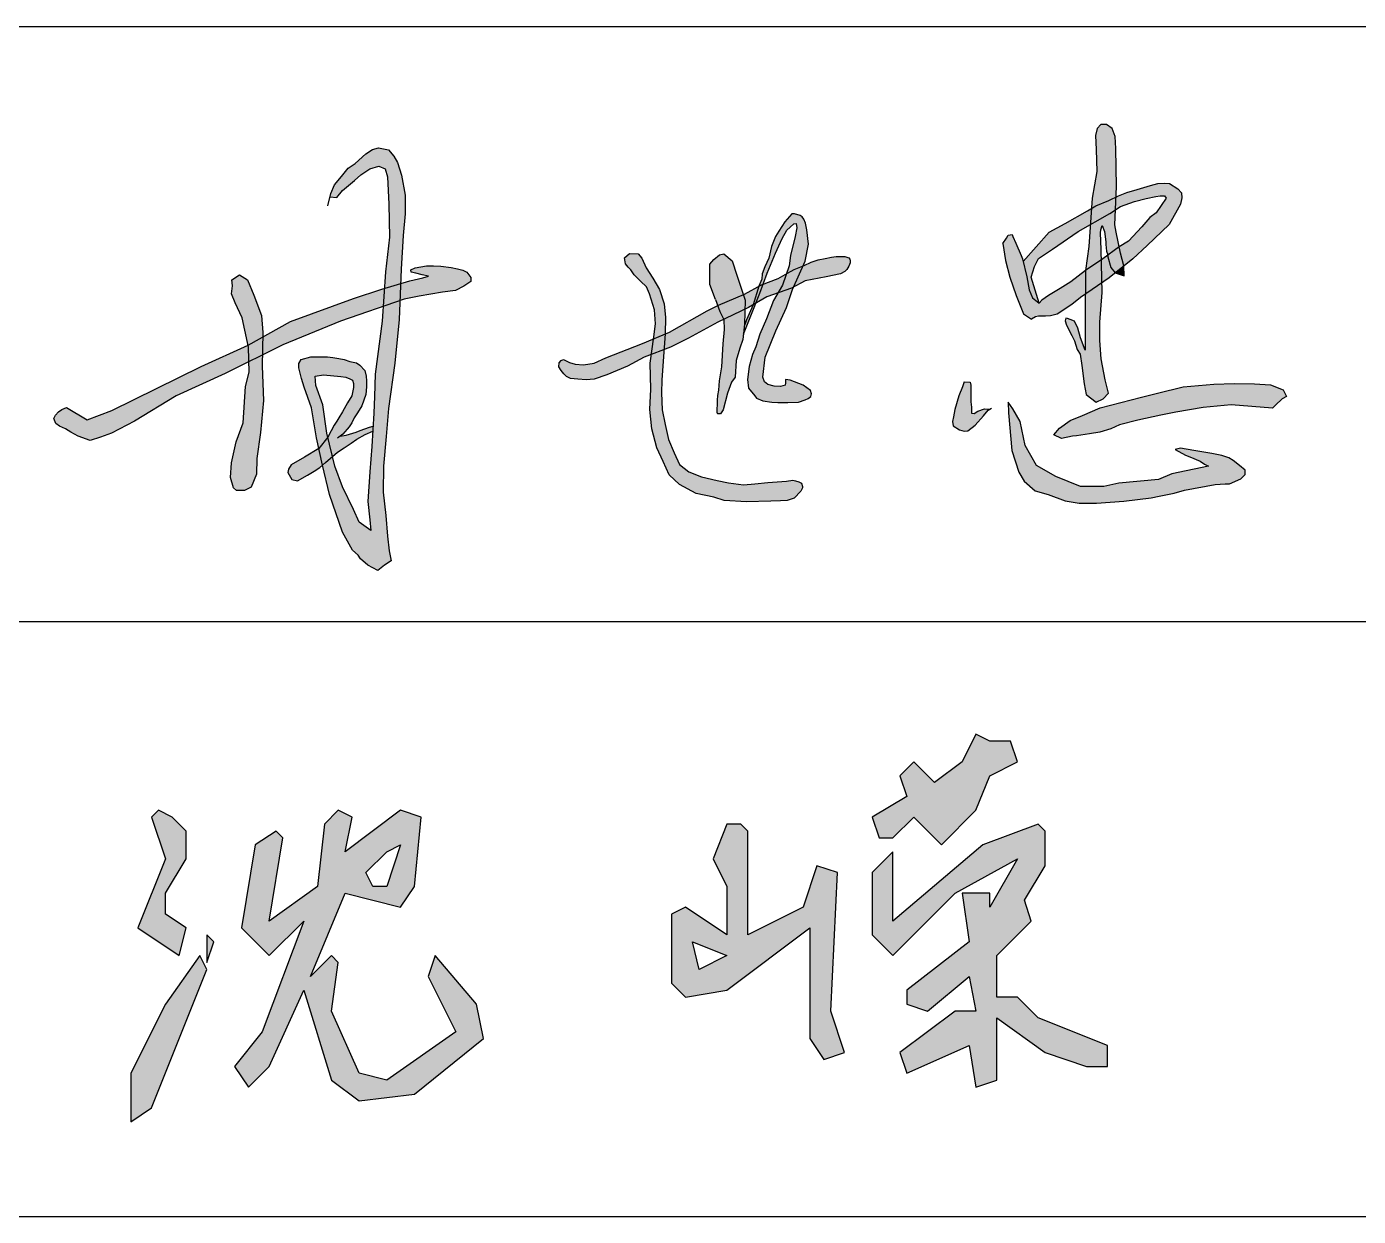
# Model space of a CAD drawing. Header units: millimetres. Extents: x 866309 to 879639, y 39442 to 44891.
# Drawn here: x 870069.13 to 870083.69, y 39488.13 to 39501.13 of the extents above; entities that cross this region are included whole.
import ezdxf

# ---------------------------------------------------------------- set-up
doc = ezdxf.new("R2010")
doc.units = ezdxf.units.MM
doc.header["$LTSCALE"] = 1000
doc.header["$MEASUREMENT"] = 0
doc.layers.add('HATCH', color=8, linetype='Continuous')

msp = doc.modelspace()

# ---------------------------------------------------------------- hatches: boundary and pattern name
at = {"linetype": 'Continuous'}
h = msp.add_hatch(color=256, dxfattribs=at)
h.paths.add_polyline_path([(870077.69, 39491.279), (870077.69, 39490.069), (870077.841, 39489.842), (870078.068, 39489.917), (870077.917, 39490.371), (870077.993, 39491.884), (870077.766, 39491.959), (870077.615, 39491.506), (870077.01, 39491.203), (870077.01, 39492.337), (870076.934, 39492.413), (870076.783, 39492.413), (870076.631, 39492.035), (870076.783, 39491.732), (870076.783, 39491.203), (870076.329, 39491.506), (870076.178, 39491.43), (870076.178, 39490.674), (870076.329, 39490.522), (870076.783, 39490.598)])
h.paths.add_polyline_path([(870076.783, 39490.976), (870076.48, 39490.825), (870076.405, 39491.127)], flags=16)
h.paths.add_polyline_path([(870079.505, 39492.564), (870079.656, 39492.942), (870079.959, 39493.094), (870079.883, 39493.321), (870079.656, 39493.321), (870079.505, 39493.396), (870079.354, 39493.094), (870079.051, 39492.867), (870078.825, 39493.094), (870078.673, 39492.942), (870078.749, 39492.716), (870078.371, 39492.489), (870078.446, 39492.262), (870078.598, 39492.262), (870078.825, 39492.489), (870079.127, 39492.186)])
h.paths.add_polyline_path([(870080.261, 39491.959), (870080.261, 39492.337), (870080.186, 39492.413), (870079.581, 39492.186), (870078.598, 39491.354), (870078.598, 39492.111), (870078.371, 39491.884), (870078.371, 39491.203), (870078.598, 39490.976), (870079.278, 39491.657), (870079.959, 39492.035), (870079.656, 39491.506), (870079.656, 39491.657), (870079.354, 39491.657), (870079.43, 39491.127), (870078.749, 39490.598), (870078.749, 39490.447), (870078.976, 39490.371), (870079.43, 39490.749), (870079.505, 39490.371), (870079.278, 39490.371), (870078.673, 39489.917), (870078.749, 39489.691), (870079.43, 39489.993), (870079.505, 39489.539), (870079.732, 39489.615), (870079.732, 39490.296), (870080.261, 39489.917), (870080.715, 39489.766), (870080.942, 39489.766), (870080.942, 39489.993), (870080.186, 39490.296), (870079.959, 39490.522), (870079.732, 39490.522), (870079.732, 39490.976), (870080.11, 39491.354), (870080.035, 39491.581)])
h = msp.add_hatch(color=256, dxfattribs=at)
h.paths.add_polyline_path([(870070.643, 39491.43), (870070.643, 39491.657), (870070.87, 39492.035), (870070.87, 39492.337), (870070.718, 39492.489), (870070.567, 39492.564), (870070.492, 39492.489), (870070.643, 39492.035), (870070.34, 39491.279), (870070.794, 39490.976), (870070.87, 39491.279)])
h.paths.add_polyline_path([(870071.172, 39491.127), (870071.097, 39491.203), (870071.097, 39490.901)])
h.paths.add_polyline_path([(870071.097, 39490.825), (870071.021, 39490.976), (870070.643, 39490.447), (870070.265, 39489.691), (870070.265, 39489.161), (870070.492, 39489.312)])
h.paths.add_polyline_path([(870072.609, 39491.657), (870073.214, 39491.506), (870073.365, 39491.732), (870073.441, 39492.489), (870073.214, 39492.564), (870072.609, 39492.111), (870072.685, 39492.489), (870072.533, 39492.564), (870072.382, 39492.413), (870072.307, 39491.732), (870071.777, 39491.354), (870071.928, 39492.262), (870071.853, 39492.337), (870071.626, 39492.186), (870071.475, 39491.279), (870071.777, 39490.976), (870072.155, 39491.354), (870071.702, 39490.144), (870071.399, 39489.766), (870071.55, 39489.539), (870071.777, 39489.766), (870072.155, 39490.598), (870072.458, 39489.615), (870072.76, 39489.388), (870073.365, 39489.464), (870074.122, 39490.069), (870074.046, 39490.447), (870073.592, 39490.976), (870073.517, 39490.749), (870073.819, 39490.144), (870073.063, 39489.615), (870072.76, 39489.691), (870072.458, 39490.371), (870072.533, 39490.901), (870072.458, 39490.976), (870072.231, 39490.749)])
h.paths.add_polyline_path([(870072.836, 39491.884), (870073.063, 39492.111), (870073.214, 39492.186), (870073.063, 39491.732), (870072.912, 39491.732)], flags=16)
at = {"layer": 'HATCH'}
for points in [[(870081.036, 39499.795), (870081.026, 39499.925), (870080.994, 39500.016), (870080.931, 39500.058), (870080.871, 39500.058), (870080.829, 39500.013), (870080.812, 39499.936), (870080.819, 39499.785), (870080.826, 39499.543), (870080.777, 39499.252), (870080.769, 39499.141), (870080.815, 39499.168), (870080.959, 39499.227), (870081.037, 39499.264), (870081.043, 39499.381)], [(870073.244, 39498.846), (870073.266, 39499.081), (870073.263, 39499.287), (870073.223, 39499.506), (870073.18, 39499.642), (870073.14, 39499.712), (870073.084, 39499.781), (870072.972, 39499.803), (870072.907, 39499.784), (870072.833, 39499.739), (870072.718, 39499.632), (870072.64, 39499.581), (870072.568, 39499.488), (870072.493, 39499.399), (870072.451, 39499.303), (870072.442, 39499.268), (870072.516, 39499.261), (870072.58, 39499.335), (870072.711, 39499.446), (870072.779, 39499.507), (870072.88, 39499.574), (870072.978, 39499.601), (870073.045, 39499.574), (870073.072, 39499.487), (870073.086, 39499.187), (870073.093, 39498.826), (870073.049, 39498.448), (870073.036, 39498.267), (870073.214, 39498.318), (870073.22, 39498.477)], [(870081.751, 39499.312), (870081.712, 39499.354), (870081.623, 39499.412), (870081.571, 39499.417), (870081.494, 39499.415), (870081.413, 39499.392), (870081.267, 39499.349), (870081.154, 39499.316), (870081.064, 39499.277), (870081.037, 39499.264), (870081.03, 39499.128), (870081.084, 39499.162), (870081.239, 39499.215), (870081.365, 39499.249), (870081.473, 39499.271), (870081.519, 39499.28), (870081.568, 39499.278), (870081.585, 39499.253), (870081.475, 39499.094), (870081.407, 39499.043), (870081.32, 39498.94), (870081.172, 39498.782), (870081.071, 39498.722), (870081.085, 39498.652), (870081.123, 39498.514), (870081.219, 39498.591), (870081.377, 39498.736), (870081.618, 39498.965), (870081.741, 39499.188), (870081.758, 39499.258)], [(870081.037, 39499.264), (870080.959, 39499.227), (870080.815, 39499.168), (870080.769, 39499.141), (870080.756, 39498.965), (870080.968, 39499.087), (870081.03, 39499.128)], [(870080.341, 39498.695), (870080.624, 39498.889), (870080.756, 39498.965), (870080.769, 39499.141), (870080.725, 39499.116), (870080.48, 39498.977), (870080.305, 39498.88), (870080.021, 39498.561), (870080.06, 39498.392), (870080.087, 39498.251), (870080.122, 39498.165), (870080.198, 39498.105), (870080.11, 39498.389), (870080.144, 39498.505), (870080.188, 39498.594)], [(870081.03, 39499.128), (870080.968, 39499.087), (870080.756, 39498.965), (870080.738, 39498.725), (870080.703, 39498.462), (870080.876, 39498.579), (870080.873, 39498.691), (870080.868, 39498.873), (870080.869, 39498.906), (870080.884, 39498.953), (870080.912, 39498.888), (870080.926, 39498.777), (870080.927, 39498.747), (870080.934, 39498.674), (870080.949, 39498.632), (870081.071, 39498.722), (870081.04, 39498.883), (870081.022, 39498.96)], [(870077.315, 39498.653), (870077.387, 39498.814), (870077.436, 39498.904), (870077.473, 39498.935), (870077.514, 39498.971), (870077.539, 39498.975), (870077.547, 39498.927), (870077.528, 39498.834), (870077.476, 39498.627), (870077.463, 39498.512), (870077.432, 39498.424), (870077.446, 39498.432), (870077.516, 39498.472), (870077.613, 39498.513), (870077.637, 39498.566), (870077.674, 39498.752), (870077.658, 39498.907), (870077.64, 39498.979), (870077.622, 39499.024), (870077.605, 39499.049), (870077.585, 39499.064), (870077.523, 39499.081), (870077.492, 39499.081), (870077.416, 39498.993), (870077.384, 39498.944), (870077.35, 39498.891), (870077.313, 39498.833), (870077.271, 39498.726), (870077.242, 39498.597), (870077.198, 39498.502), (870077.168, 39498.426), (870077.163, 39498.369), (870077.131, 39498.29), (870077.159, 39498.305), (870077.178, 39498.312), (870077.221, 39498.435)], [(870080.014, 39498.589), (870079.998, 39498.628), (870079.943, 39498.763), (870079.907, 39498.833), (870079.9, 39498.856), (870079.856, 39498.848), (870079.84, 39498.817), (870079.799, 39498.759), (870079.83, 39498.572), (870079.874, 39498.39), (870079.946, 39498.191), (870080.026, 39497.989), (870080.113, 39497.932), (870080.155, 39497.957), (870080.191, 39497.963), (870080.217, 39497.964), (870080.267, 39497.964), (870080.322, 39497.966), (870080.393, 39497.985), (870080.554, 39498.09), (870080.648, 39498.167), (870080.701, 39498.204), (870080.703, 39498.462), (870080.544, 39498.34), (870080.425, 39498.265), (870080.355, 39498.222), (870080.299, 39498.191), (870080.225, 39498.138), (870080.198, 39498.105), (870080.122, 39498.165), (870080.087, 39498.251), (870080.06, 39498.392)], [(870081.085, 39498.652), (870081.071, 39498.722), (870081.071, 39498.722), (870080.949, 39498.632), (870080.947, 39498.613), (870080.98, 39498.497), (870081.029, 39498.437), (870081.123, 39498.514)], [(870076.097, 39498.098), (870076.046, 39498.256), (870075.971, 39498.377), (870075.901, 39498.492), (870075.854, 39498.596), (870075.812, 39498.645), (870075.716, 39498.649), (870075.663, 39498.6), (870075.674, 39498.534), (870075.703, 39498.5), (870075.731, 39498.47), (870075.769, 39498.417), (870075.838, 39498.346), (870075.905, 39498.283), (870075.935, 39498.209), (870075.99, 39498.032), (870076.002, 39497.88), (870075.983, 39497.736), (870075.98, 39497.716), (870076.107, 39497.771), (870076.112, 39497.95)], [(870076.892, 39498.412), (870076.839, 39498.568), (870076.747, 39498.644), (870076.703, 39498.632), (870076.639, 39498.584), (870076.595, 39498.532), (870076.595, 39498.448), (870076.595, 39498.308), (870076.659, 39498.147), (870076.682, 39498.08), (870076.692, 39498.085), (870076.962, 39498.2)], [(870078.025, 39498.427), (870078.072, 39498.452), (870078.093, 39498.474), (870078.115, 39498.509), (870078.13, 39498.547), (870078.13, 39498.575), (870078.126, 39498.586), (870078.117, 39498.6), (870078.07, 39498.615), (870077.976, 39498.615), (870077.926, 39498.608), (870077.856, 39498.595), (870077.78, 39498.578), (870077.703, 39498.552), (870077.626, 39498.518), (870077.613, 39498.513), (870077.511, 39498.281), (870077.639, 39498.349), (870077.866, 39498.393)], [(870080.876, 39498.579), (870080.703, 39498.462), (870080.701, 39498.204), (870080.883, 39498.328)], [(870080.98, 39498.497), (870080.947, 39498.613), (870080.949, 39498.632), (870080.893, 39498.591), (870080.876, 39498.579), (870080.883, 39498.328), (870080.961, 39498.382), (870081.029, 39498.437)], [(870071.694, 39497.971), (870071.61, 39498.193), (870071.54, 39498.359), (870071.452, 39498.416), (870071.37, 39498.36), (870071.376, 39498.296), (870071.365, 39498.208), (870071.407, 39498.109), (870071.482, 39497.945), (870071.511, 39497.811), (870071.547, 39497.647), (870071.707, 39497.736), (870071.707, 39497.786)], [(870073.907, 39498.29), (870073.981, 39498.342), (870073.983, 39498.385), (870073.94, 39498.443), (870073.895, 39498.465), (870073.837, 39498.48), (870073.769, 39498.496), (870073.653, 39498.509), (870073.573, 39498.513), (870073.497, 39498.513), (870073.437, 39498.502), (870073.375, 39498.49), (870073.327, 39498.469), (870073.332, 39498.445), (870073.383, 39498.432), (870073.451, 39498.416), (870073.521, 39498.401), (870073.459, 39498.383), (870073.317, 39498.348), (870073.214, 39498.318), (870073.207, 39498.134), (870073.253, 39498.15), (870073.416, 39498.183), (870073.674, 39498.226), (870073.816, 39498.243)], [(870077.39, 39498.303), (870077.432, 39498.424), (870077.343, 39498.375), (870077.178, 39498.312), (870077.143, 39498.215), (870077.101, 39498.107), (870077.22, 39498.175), (870077.34, 39498.217)], [(870077.613, 39498.513), (870077.516, 39498.472), (870077.446, 39498.432), (870077.432, 39498.424), (870077.39, 39498.303), (870077.34, 39498.217), (870077.488, 39498.269), (870077.511, 39498.281)], [(870081.123, 39498.514), (870081.029, 39498.437), (870081.127, 39498.406)], [(870072.556, 39497.908), (870073.023, 39498.07), (870073.036, 39498.267), (870073.008, 39498.259), (870072.7, 39498.158), (870072.011, 39497.904), (870071.707, 39497.736), (870071.703, 39497.541), (870071.926, 39497.652)], [(870073.214, 39498.318), (870073.036, 39498.267), (870073.023, 39498.07), (870073.207, 39498.134)], [(870077.131, 39498.29), (870076.976, 39498.205), (870076.962, 39498.2), (870076.983, 39498.138), (870076.98, 39498.041), (870077.018, 39498.06), (870077.068, 39498.088)], [(870077.434, 39498.058), (870077.499, 39498.254), (870077.511, 39498.281), (870077.488, 39498.269), (870077.34, 39498.217), (870077.292, 39498.135), (870077.215, 39497.936), (870077.143, 39497.767), (870077.099, 39497.63), (870077.064, 39497.543), (870077.025, 39497.415), (870077.009, 39497.273), (870077.019, 39497.178), (870077.086, 39497.092), (870077.106, 39497.067), (870077.174, 39497.04), (870077.273, 39497.023), (870077.339, 39497.021), (870077.448, 39497.021), (870077.566, 39497.025), (870077.637, 39497.048), (870077.672, 39497.064), (870077.701, 39497.084), (870077.706, 39497.115), (870077.698, 39497.153), (870077.617, 39497.209), (870077.567, 39497.228), (870077.473, 39497.263), (870077.422, 39497.271), (870077.422, 39497.232), (870077.42, 39497.208), (870077.367, 39497.194), (870077.299, 39497.197), (870077.229, 39497.216), (870077.192, 39497.245), (870077.176, 39497.296), (870077.2, 39497.516), (870077.318, 39497.802)], [(870077.178, 39498.312), (870077.159, 39498.305), (870077.131, 39498.29), (870077.068, 39498.088), (870077.101, 39498.107), (870077.143, 39498.215)], [(870080.886, 39498.222), (870080.883, 39498.328), (870080.701, 39498.204), (870080.699, 39497.936), (870080.698, 39497.722), (870080.699, 39497.592), (870080.647, 39497.726), (870080.618, 39497.832), (870080.584, 39497.908), (870080.535, 39497.927), (870080.508, 39497.939), (870080.487, 39497.941), (870080.479, 39497.912), (870080.496, 39497.866), (870080.554, 39497.754), (870080.581, 39497.695), (870080.611, 39497.6), (870080.645, 39497.549), (870080.662, 39497.423), (870080.689, 39497.224), (870080.712, 39497.107), (870080.818, 39497.022), (870080.898, 39497.059), (870080.953, 39497.123), (870080.919, 39497.269), (870080.873, 39497.498), (870080.861, 39497.697), (870080.861, 39497.899)], [(870072.494, 39496.324), (870072.469, 39496.429), (870072.393, 39496.364), (870072.361, 39496.336), (870072.361, 39496.334), (870072.436, 39496.016), (870072.58, 39495.604), (870072.69, 39495.405), (870072.752, 39495.351), (870072.778, 39495.311), (870072.855, 39495.242), (870072.964, 39495.186), (870073.003, 39495.212), (870073.037, 39495.244), (870073.11, 39495.289), (870073.089, 39495.399), (870073.071, 39495.559), (870073.052, 39495.787), (870073.024, 39496.04), (870073.027, 39496.325), (870073.056, 39496.647), (870073.084, 39496.956), (870073.153, 39497.45), (870073.199, 39497.926), (870073.207, 39498.134), (870073.023, 39498.07), (870073.012, 39497.908), (870072.937, 39497.331), (870072.931, 39497.087), (870072.921, 39496.905), (870072.9, 39496.54), (870072.88, 39496.261), (870072.857, 39495.94), (870072.877, 39495.739), (870072.89, 39495.621), (870072.763, 39495.711), (870072.698, 39495.852), (870072.578, 39496.1)], [(870076.983, 39498.138), (870076.962, 39498.2), (870076.692, 39498.085), (870076.682, 39498.08), (870076.705, 39498.014), (870076.747, 39497.927), (870076.98, 39498.041)], [(870077.101, 39498.107), (870077.068, 39498.088), (870076.996, 39497.924), (870076.974, 39497.86), (870076.963, 39497.766), (870077.045, 39497.966)], [(870076.685, 39497.897), (870076.747, 39497.927), (870076.705, 39498.014), (870076.682, 39498.08), (870076.565, 39498.023), (870076.153, 39497.79), (870076.107, 39497.771), (870076.095, 39497.598), (870076.166, 39497.625), (870076.363, 39497.723)], [(870076.976, 39497.875), (870076.98, 39498.041), (870076.747, 39497.927), (870076.753, 39497.819), (870076.738, 39497.661), (870076.724, 39497.409), (870076.698, 39497.257), (870076.69, 39497.154), (870076.679, 39497.095), (870076.677, 39497.045), (870076.677, 39497.001), (870076.671, 39496.944), (870076.672, 39496.915), (870076.677, 39496.903), (870076.684, 39496.896), (870076.711, 39496.897), (870076.74, 39496.941), (870076.79, 39497.122), (870076.831, 39497.242), (870076.872, 39497.298), (870076.884, 39497.478), (870076.924, 39497.614), (870076.956, 39497.707)], [(870071.707, 39497.736), (870071.547, 39497.647), (870071.552, 39497.624), (870071.556, 39497.468), (870071.703, 39497.541)], [(870075.877, 39497.516), (870075.957, 39497.546), (870075.98, 39497.716), (870075.859, 39497.665), (870075.457, 39497.51), (870075.332, 39497.451), (870075.214, 39497.43), (870075.123, 39497.439), (870075.062, 39497.456), (870074.996, 39497.489), (870074.969, 39497.48), (870074.948, 39497.454), (870074.945, 39497.411), (870074.969, 39497.369), (870074.999, 39497.333), (870075.03, 39497.305), (870075.074, 39497.283), (870075.153, 39497.274), (870075.244, 39497.267), (870075.332, 39497.274), (870075.468, 39497.321), (870075.694, 39497.416)], [(870076.107, 39497.771), (870075.98, 39497.716), (870075.957, 39497.546), (870076.095, 39497.598)], [(870070.762, 39497.093), (870071.295, 39497.338), (870071.556, 39497.468), (870071.552, 39497.624), (870071.547, 39497.647), (870071.035, 39497.415), (870070.056, 39496.931), (870069.787, 39496.829), (870069.563, 39496.967), (870069.51, 39496.944), (870069.475, 39496.917), (870069.44, 39496.882), (870069.422, 39496.845), (870069.446, 39496.792), (870069.486, 39496.761), (870069.552, 39496.734), (870069.611, 39496.695), (870069.688, 39496.651), (870069.822, 39496.604), (870069.933, 39496.641), (870070.053, 39496.684), (870070.306, 39496.816)], [(870071.716, 39497.041), (870071.701, 39497.416), (870071.703, 39497.541), (870071.556, 39497.468), (870071.559, 39497.353), (870071.52, 39497.195), (870071.495, 39496.797), (870071.416, 39496.592), (870071.365, 39496.36), (870071.355, 39496.202), (870071.389, 39496.089), (870071.421, 39496.058), (870071.507, 39496.058), (870071.581, 39496.094), (870071.638, 39496.238), (870071.642, 39496.407), (870071.683, 39496.691)], [(870072.769, 39497.428), (870072.732, 39497.452), (870072.661, 39497.469), (870072.597, 39497.489), (870072.54, 39497.502), (870072.475, 39497.512), (870072.415, 39497.519), (870072.317, 39497.519), (870072.233, 39497.519), (870072.128, 39497.489), (870072.101, 39497.448), (870072.101, 39497.398), (870072.131, 39497.283), (870072.162, 39497.189), (870072.239, 39496.963), (870072.297, 39496.633), (870072.322, 39496.517), (870072.419, 39496.642), (870072.409, 39496.685), (870072.363, 39496.996), (870072.289, 39497.207), (870072.281, 39497.307), (870072.372, 39497.322), (870072.563, 39497.305), (870072.617, 39497.298), (870072.659, 39497.278), (870072.689, 39497.263), (870072.7, 39497.229), (870072.7, 39497.185), (870072.683, 39497.092), (870072.635, 39497.018), (870072.578, 39496.918), (870072.539, 39496.853), (870072.517, 39496.816), (870072.489, 39496.772), (870072.457, 39496.712), (870072.419, 39496.642), (870072.469, 39496.429), (870072.524, 39496.477), (870072.596, 39496.524), (870072.676, 39496.574), (870072.737, 39496.62), (870072.828, 39496.67), (870072.91, 39496.707), (870072.913, 39496.763), (870072.876, 39496.752), (870072.774, 39496.713), (870072.73, 39496.696), (870072.619, 39496.665), (870072.555, 39496.651), (870072.583, 39496.673), (870072.654, 39496.754), (870072.681, 39496.798), (870072.708, 39496.852), (870072.745, 39496.906), (870072.792, 39496.983), (870072.836, 39497.108), (870072.843, 39497.192), (870072.843, 39497.256), (870072.84, 39497.307), (870072.823, 39497.371)], [(870076.069, 39497.124), (870076.072, 39497.265), (870076.086, 39497.471), (870076.095, 39497.598), (870075.957, 39497.546), (870075.944, 39497.451), (870075.949, 39497.167), (870075.94, 39496.943), (870075.96, 39496.733), (870076.017, 39496.526), (870076.087, 39496.377), (870076.152, 39496.23), (870076.265, 39496.124), (870076.447, 39496.027), (870076.64, 39495.986), (870076.751, 39495.951), (870076.996, 39495.936), (870077.262, 39495.943), (870077.367, 39495.944), (870077.441, 39495.95), (870077.519, 39495.973), (870077.591, 39496.05), (870077.609, 39496.086), (870077.609, 39496.102), (870077.597, 39496.14), (870077.569, 39496.154), (870077.533, 39496.166), (870077.505, 39496.172), (870077.435, 39496.159), (870077.23, 39496.145), (870077.087, 39496.133), (870076.965, 39496.122), (870076.8, 39496.141), (870076.677, 39496.167), (870076.504, 39496.208), (870076.366, 39496.264), (870076.265, 39496.342), (870076.205, 39496.469), (870076.142, 39496.616), (870076.106, 39496.779), (870076.075, 39496.939)], [(870079.588, 39496.875), (870079.638, 39496.935), (870079.656, 39496.946), (870079.598, 39496.95), (870079.525, 39496.925), (870079.485, 39496.9), (870079.458, 39496.905), (870079.455, 39496.932), (870079.455, 39496.97), (870079.45, 39497.028), (870079.45, 39497.07), (870079.45, 39497.131), (870079.448, 39497.166), (870079.448, 39497.211), (870079.443, 39497.241), (870079.377, 39497.246), (870079.357, 39497.193), (870079.319, 39497.093), (870079.274, 39496.942), (870079.259, 39496.862), (870079.249, 39496.814), (870079.257, 39496.764), (870079.325, 39496.722), (870079.375, 39496.707), (870079.415, 39496.709), (870079.495, 39496.772)], [(870081.277, 39496.827), (870081.527, 39496.883), (870081.69, 39496.914), (870081.988, 39496.965), (870082.294, 39496.995), (870082.747, 39496.957), (870082.78, 39496.99), (870082.853, 39497.059), (870082.899, 39497.087), (870082.866, 39497.158), (870082.726, 39497.212), (870082.551, 39497.224), (870082.329, 39497.229), (870082.105, 39497.222), (870081.771, 39497.191), (870081.489, 39497.123), (870081.316, 39497.079), (870080.865, 39496.962), (870080.669, 39496.878), (870080.536, 39496.822), (870080.419, 39496.738), (870080.356, 39496.667), (870080.44, 39496.626), (870080.562, 39496.654), (870080.603, 39496.657), (870080.748, 39496.677), (870080.86, 39496.695), (870080.98, 39496.731), (870081.076, 39496.776)], [(870079.987, 39496.811), (870079.91, 39496.951), (870079.859, 39497.025), (870079.862, 39496.907), (870079.897, 39496.495), (870079.973, 39496.259), (870080.033, 39496.161), (870080.153, 39496.056), (870080.294, 39496.016), (870080.479, 39495.947), (870080.635, 39495.921), (870080.824, 39495.919), (870081.121, 39495.943), (870081.422, 39495.977), (870081.51, 39495.997), (870081.674, 39496.031), (870081.787, 39496.062), (870082.122, 39496.124), (870082.229, 39496.132), (870082.279, 39496.132), (870082.4, 39496.185), (870082.447, 39496.233), (870082.449, 39496.282), (870082.386, 39496.332), (870082.316, 39496.386), (870082.269, 39496.414), (870082.193, 39496.441), (870082.086, 39496.463), (870081.886, 39496.495), (870081.743, 39496.521), (870081.683, 39496.507), (870081.797, 39496.443), (870081.842, 39496.425), (870081.955, 39496.378), (870082.003, 39496.348), (870082.047, 39496.326), (870081.647, 39496.239), (870081.501, 39496.18), (870081.067, 39496.14), (870080.905, 39496.101), (870080.649, 39496.101), (870080.38, 39496.211), (870080.167, 39496.33), (870080.045, 39496.552)], [(870072.419, 39496.642), (870072.322, 39496.517), (870072.361, 39496.336), (870072.393, 39496.364), (870072.469, 39496.429)], [(870072.361, 39496.336), (870072.322, 39496.517), (870072.165, 39496.422), (870072.017, 39496.338), (870071.989, 39496.292), (870071.98, 39496.255), (870072.026, 39496.177), (870072.087, 39496.166), (870072.196, 39496.225), (870072.27, 39496.27), (870072.33, 39496.309)]]:
    msp.add_hatch(color=256, dxfattribs=at).paths.add_polyline_path(points)

# ---------------------------------------------------------------- linework, layer by layer
for p, q in [((870051.527, 39501.127), (870161.527, 39501.127)), ((870051.527, 39494.627), (870106.527, 39494.627)), ((870051.527, 39488.127), (870106.527, 39488.127))]:
    msp.add_line(p, q)
for points in [[(870080.947, 39498.613), (870080.98, 39498.497), (870081.029, 39498.437), (870081.127, 39498.406), (870081.123, 39498.514), (870081.085, 39498.652), (870081.04, 39498.883), (870081.022, 39498.96), (870081.043, 39499.381), (870081.036, 39499.795), (870081.026, 39499.925), (870080.994, 39500.016), (870080.931, 39500.058), (870080.871, 39500.058), (870080.829, 39500.013), (870080.812, 39499.936), (870080.819, 39499.785), (870080.826, 39499.543), (870080.777, 39499.252), (870080.738, 39498.725), (870080.703, 39498.462), (870080.699, 39497.936), (870080.698, 39497.722), (870080.699, 39497.592), (870080.647, 39497.726), (870080.618, 39497.832), (870080.584, 39497.908)], [(870072.418, 39499.17), (870072.451, 39499.303), (870072.493, 39499.399), (870072.568, 39499.488), (870072.64, 39499.581), (870072.718, 39499.632), (870072.833, 39499.739), (870072.907, 39499.784), (870072.972, 39499.803), (870073.084, 39499.781), (870073.14, 39499.712), (870073.18, 39499.642), (870073.223, 39499.506), (870073.263, 39499.287), (870073.266, 39499.081), (870073.244, 39498.846), (870073.22, 39498.477), (870073.199, 39497.926), (870073.153, 39497.45), (870073.084, 39496.956), (870073.056, 39496.647), (870073.027, 39496.325), (870073.024, 39496.04), (870073.052, 39495.787), (870073.071, 39495.559), (870073.089, 39495.399), (870073.11, 39495.289), (870073.037, 39495.244), (870073.003, 39495.212), (870072.964, 39495.186), (870072.855, 39495.242), (870072.778, 39495.311), (870072.752, 39495.351), (870072.69, 39495.405), (870072.58, 39495.604), (870072.436, 39496.016), (870072.361, 39496.334), (870072.297, 39496.633), (870072.239, 39496.963), (870072.162, 39497.189), (870072.131, 39497.283), (870072.101, 39497.398), (870072.101, 39497.448), (870072.128, 39497.489), (870072.128, 39497.489), (870072.233, 39497.519), (870072.317, 39497.519), (870072.317, 39497.519), (870072.415, 39497.519), (870072.475, 39497.512), (870072.54, 39497.502), (870072.597, 39497.489), (870072.661, 39497.469), (870072.732, 39497.452), (870072.769, 39497.428), (870072.823, 39497.371), (870072.84, 39497.307), (870072.843, 39497.256), (870072.843, 39497.192), (870072.836, 39497.108), (870072.792, 39496.983), (870072.745, 39496.906), (870072.708, 39496.852), (870072.681, 39496.798), (870072.654, 39496.754), (870072.654, 39496.754), (870072.583, 39496.673), (870072.526, 39496.63)], [(870072.442, 39499.268), (870072.516, 39499.261), (870072.516, 39499.261), (870072.58, 39499.335), (870072.711, 39499.446), (870072.779, 39499.507), (870072.88, 39499.574), (870072.978, 39499.601), (870072.978, 39499.601), (870073.045, 39499.574), (870073.072, 39499.487), (870073.086, 39499.187), (870073.093, 39498.826), (870073.049, 39498.448), (870073.012, 39497.908), (870072.937, 39497.331), (870072.931, 39497.087), (870072.921, 39496.905), (870072.9, 39496.54), (870072.88, 39496.261), (870072.857, 39495.94), (870072.877, 39495.739), (870072.89, 39495.621), (870072.89, 39495.621), (870072.763, 39495.711), (870072.698, 39495.852), (870072.578, 39496.1), (870072.494, 39496.324), (870072.409, 39496.685), (870072.363, 39496.996), (870072.289, 39497.207), (870072.281, 39497.307), (870072.281, 39497.307), (870072.372, 39497.322), (870072.563, 39497.305), (870072.563, 39497.305), (870072.617, 39497.298), (870072.659, 39497.278), (870072.689, 39497.263), (870072.7, 39497.229), (870072.7, 39497.185), (870072.683, 39497.092), (870072.635, 39497.018), (870072.578, 39496.918), (870072.539, 39496.853), (870072.517, 39496.816), (870072.489, 39496.772), (870072.457, 39496.712), (870072.419, 39496.642), (870072.322, 39496.517), (870072.165, 39496.422), (870072.017, 39496.338), (870071.989, 39496.292), (870071.98, 39496.255), (870072.026, 39496.177), (870072.087, 39496.166), (870072.196, 39496.225), (870072.27, 39496.27), (870072.33, 39496.309), (870072.393, 39496.364), (870072.524, 39496.477), (870072.596, 39496.524), (870072.676, 39496.574), (870072.737, 39496.62), (870072.828, 39496.67), (870072.91, 39496.707)], [(870080.021, 39498.561), (870080.305, 39498.88), (870080.48, 39498.977), (870080.725, 39499.116), (870080.815, 39499.168), (870080.959, 39499.227), (870081.064, 39499.277), (870081.154, 39499.316), (870081.267, 39499.349), (870081.413, 39499.392), (870081.494, 39499.415), (870081.571, 39499.417), (870081.623, 39499.412), (870081.712, 39499.354), (870081.751, 39499.312), (870081.758, 39499.258), (870081.741, 39499.188), (870081.618, 39498.965), (870081.377, 39498.736), (870081.219, 39498.591), (870080.961, 39498.382), (870080.648, 39498.167), (870080.554, 39498.09), (870080.393, 39497.985), (870080.322, 39497.966), (870080.267, 39497.964), (870080.217, 39497.964), (870080.191, 39497.963), (870080.155, 39497.957), (870080.113, 39497.932)], [(870079.799, 39498.759), (870079.84, 39498.817), (870079.856, 39498.848), (870079.856, 39498.848), (870079.9, 39498.856), (870079.907, 39498.833), (870079.943, 39498.763), (870079.998, 39498.628), (870080.014, 39498.589), (870080.06, 39498.392), (870080.087, 39498.251), (870080.122, 39498.165), (870080.198, 39498.105), (870080.11, 39498.389), (870080.144, 39498.505), (870080.188, 39498.594), (870080.341, 39498.695), (870080.624, 39498.889), (870080.968, 39499.087), (870081.084, 39499.162), (870081.239, 39499.215), (870081.365, 39499.249), (870081.473, 39499.271), (870081.519, 39499.28), (870081.568, 39499.278), (870081.585, 39499.253), (870081.475, 39499.094), (870081.407, 39499.043), (870081.32, 39498.94), (870081.172, 39498.782), (870081.071, 39498.722), (870080.893, 39498.591), (870080.703, 39498.462), (870080.544, 39498.34), (870080.425, 39498.265), (870080.355, 39498.222), (870080.299, 39498.191), (870080.225, 39498.138), (870080.198, 39498.105)], [(870076.963, 39497.766), (870077.045, 39497.966), (870077.143, 39498.215), (870077.221, 39498.435), (870077.315, 39498.653), (870077.387, 39498.814), (870077.436, 39498.904), (870077.473, 39498.935), (870077.514, 39498.971), (870077.539, 39498.975), (870077.547, 39498.927), (870077.528, 39498.834), (870077.476, 39498.627), (870077.463, 39498.512), (870077.39, 39498.303), (870077.292, 39498.135), (870077.215, 39497.936), (870077.143, 39497.767), (870077.099, 39497.63), (870077.064, 39497.543), (870077.025, 39497.415), (870077.009, 39497.273), (870077.019, 39497.178), (870077.086, 39497.092), (870077.106, 39497.067), (870077.174, 39497.04), (870077.273, 39497.023), (870077.339, 39497.021), (870077.448, 39497.021), (870077.566, 39497.025), (870077.637, 39497.048), (870077.672, 39497.064), (870077.701, 39497.084), (870077.706, 39497.115), (870077.698, 39497.153), (870077.617, 39497.209), (870077.567, 39497.228), (870077.473, 39497.263), (870077.422, 39497.271), (870077.422, 39497.232), (870077.42, 39497.208), (870077.367, 39497.194), (870077.299, 39497.197), (870077.229, 39497.216), (870077.192, 39497.245), (870077.176, 39497.296), (870077.2, 39497.516), (870077.318, 39497.802), (870077.434, 39498.058), (870077.499, 39498.254), (870077.637, 39498.566), (870077.674, 39498.752), (870077.658, 39498.907), (870077.64, 39498.979), (870077.622, 39499.024), (870077.605, 39499.049), (870077.585, 39499.064), (870077.523, 39499.081), (870077.492, 39499.081), (870077.416, 39498.993), (870077.384, 39498.944), (870077.35, 39498.891), (870077.313, 39498.833), (870077.271, 39498.726), (870077.242, 39498.597), (870077.198, 39498.502), (870077.168, 39498.426), (870077.163, 39498.369)], [(870080.584, 39497.908), (870080.535, 39497.927), (870080.508, 39497.939), (870080.487, 39497.941), (870080.479, 39497.912), (870080.496, 39497.866), (870080.554, 39497.754), (870080.581, 39497.695), (870080.611, 39497.6), (870080.645, 39497.549), (870080.662, 39497.423), (870080.689, 39497.224), (870080.712, 39497.107), (870080.818, 39497.022), (870080.898, 39497.059), (870080.953, 39497.123), (870080.953, 39497.123), (870080.919, 39497.269), (870080.873, 39497.498), (870080.861, 39497.697), (870080.861, 39497.899), (870080.886, 39498.222), (870080.873, 39498.691), (870080.868, 39498.873), (870080.869, 39498.906), (870080.884, 39498.953), (870080.884, 39498.953), (870080.912, 39498.888), (870080.926, 39498.777), (870080.927, 39498.747), (870080.934, 39498.674), (870080.949, 39498.632), (870080.947, 39498.613)], [(870079.799, 39498.759), (870079.83, 39498.572), (870079.874, 39498.39), (870079.946, 39498.191), (870080.026, 39497.989), (870080.113, 39497.932)], [(870078.117, 39498.6), (870078.126, 39498.586), (870078.13, 39498.575), (870078.13, 39498.547), (870078.115, 39498.509), (870078.093, 39498.474), (870078.072, 39498.452), (870078.025, 39498.427), (870077.866, 39498.393), (870077.639, 39498.349), (870077.488, 39498.269), (870077.22, 39498.175), (870077.018, 39498.06), (870076.685, 39497.897), (870076.363, 39497.723), (870076.166, 39497.625), (870075.877, 39497.516), (870075.694, 39497.416), (870075.468, 39497.321), (870075.332, 39497.274), (870075.244, 39497.267), (870075.153, 39497.274), (870075.074, 39497.283), (870075.03, 39497.305), (870074.999, 39497.333), (870074.969, 39497.369), (870074.945, 39497.411), (870074.948, 39497.454), (870074.969, 39497.48), (870074.996, 39497.489)], [(870074.996, 39497.489), (870075.062, 39497.456), (870075.123, 39497.439), (870075.214, 39497.43), (870075.332, 39497.451), (870075.457, 39497.51), (870075.859, 39497.665), (870076.153, 39497.79), (870076.565, 39498.023), (870076.692, 39498.085), (870076.976, 39498.205), (870077.159, 39498.305), (870077.343, 39498.375), (870077.446, 39498.432), (870077.516, 39498.472), (870077.626, 39498.518), (870077.703, 39498.552), (870077.78, 39498.578), (870077.856, 39498.595), (870077.926, 39498.608), (870077.976, 39498.615), (870078.07, 39498.615), (870078.07, 39498.615), (870078.117, 39498.6)], [(870075.674, 39498.534), (870075.663, 39498.6), (870075.716, 39498.649), (870075.812, 39498.645), (870075.854, 39498.596), (870075.901, 39498.492), (870075.971, 39498.377), (870076.046, 39498.256), (870076.097, 39498.098), (870076.112, 39497.95), (870076.107, 39497.771), (870076.086, 39497.471), (870076.072, 39497.265), (870076.069, 39497.124), (870076.075, 39496.939), (870076.106, 39496.779), (870076.142, 39496.616), (870076.205, 39496.469), (870076.265, 39496.342), (870076.366, 39496.264), (870076.504, 39496.208), (870076.677, 39496.167), (870076.8, 39496.141), (870076.965, 39496.122), (870077.087, 39496.133), (870077.23, 39496.145), (870077.435, 39496.159), (870077.505, 39496.172), (870077.533, 39496.166), (870077.569, 39496.154), (870077.597, 39496.14), (870077.609, 39496.102), (870077.609, 39496.086), (870077.591, 39496.05), (870077.519, 39495.973), (870077.441, 39495.95), (870077.367, 39495.944), (870077.262, 39495.943), (870076.996, 39495.936), (870076.751, 39495.951), (870076.64, 39495.986), (870076.447, 39496.027), (870076.265, 39496.124), (870076.152, 39496.23), (870076.087, 39496.377), (870076.017, 39496.526), (870075.96, 39496.733), (870075.94, 39496.943), (870075.949, 39497.167), (870075.944, 39497.451), (870075.983, 39497.736), (870076.002, 39497.88), (870075.99, 39498.032), (870075.935, 39498.209), (870075.905, 39498.283), (870075.838, 39498.346), (870075.769, 39498.417), (870075.731, 39498.47), (870075.703, 39498.5), (870075.674, 39498.534)], [(870076.659, 39498.147), (870076.595, 39498.308), (870076.595, 39498.448), (870076.595, 39498.532), (870076.639, 39498.584), (870076.703, 39498.632), (870076.747, 39498.644), (870076.839, 39498.568), (870076.892, 39498.412), (870076.983, 39498.138), (870076.976, 39497.875), (870076.956, 39497.707), (870076.924, 39497.614), (870076.884, 39497.478), (870076.872, 39497.298), (870076.831, 39497.242), (870076.79, 39497.122), (870076.74, 39496.941), (870076.711, 39496.897), (870076.684, 39496.896)], [(870069.563, 39496.967), (870069.787, 39496.829), (870070.056, 39496.931), (870071.035, 39497.415), (870071.547, 39497.647), (870072.011, 39497.904), (870072.7, 39498.158), (870073.008, 39498.259), (870073.317, 39498.348), (870073.459, 39498.383), (870073.521, 39498.401), (870073.451, 39498.416), (870073.383, 39498.432), (870073.332, 39498.445), (870073.332, 39498.445), (870073.327, 39498.469), (870073.375, 39498.49), (870073.437, 39498.502), (870073.497, 39498.513), (870073.573, 39498.513), (870073.653, 39498.509), (870073.769, 39498.496), (870073.837, 39498.48), (870073.895, 39498.465), (870073.94, 39498.443), (870073.983, 39498.385), (870073.981, 39498.342), (870073.907, 39498.29), (870073.816, 39498.243), (870073.674, 39498.226), (870073.416, 39498.183), (870073.253, 39498.15), (870072.556, 39497.908), (870071.926, 39497.652), (870071.295, 39497.338), (870070.762, 39497.093), (870070.306, 39496.816), (870070.053, 39496.684), (870069.933, 39496.641), (870069.822, 39496.604), (870069.688, 39496.651), (870069.611, 39496.695), (870069.552, 39496.734), (870069.486, 39496.761), (870069.446, 39496.792), (870069.422, 39496.845), (870069.44, 39496.882), (870069.475, 39496.917), (870069.51, 39496.944), (870069.563, 39496.967)], [(870071.37, 39498.36), (870071.452, 39498.416), (870071.54, 39498.359), (870071.61, 39498.193), (870071.694, 39497.971), (870071.707, 39497.786), (870071.701, 39497.416), (870071.716, 39497.041), (870071.683, 39496.691), (870071.642, 39496.407), (870071.638, 39496.238), (870071.581, 39496.094), (870071.507, 39496.058), (870071.421, 39496.058), (870071.389, 39496.089), (870071.355, 39496.202), (870071.365, 39496.36), (870071.416, 39496.592), (870071.495, 39496.797), (870071.52, 39497.195), (870071.559, 39497.353), (870071.552, 39497.624), (870071.511, 39497.811), (870071.482, 39497.945), (870071.407, 39498.109), (870071.365, 39498.208), (870071.376, 39498.296), (870071.37, 39498.36)], [(870077.163, 39498.369), (870077.131, 39498.29), (870077.068, 39498.088), (870076.996, 39497.924), (870076.974, 39497.86)], [(870076.659, 39498.147), (870076.705, 39498.014), (870076.747, 39497.927), (870076.753, 39497.819), (870076.738, 39497.661), (870076.724, 39497.409), (870076.698, 39497.257), (870076.69, 39497.154), (870076.679, 39497.095), (870076.677, 39497.045), (870076.677, 39497.001), (870076.671, 39496.944), (870076.672, 39496.915)], [(870079.377, 39497.246), (870079.357, 39497.193), (870079.319, 39497.093), (870079.274, 39496.942), (870079.259, 39496.862), (870079.249, 39496.814), (870079.257, 39496.764), (870079.257, 39496.764), (870079.325, 39496.722), (870079.375, 39496.707), (870079.415, 39496.709), (870079.495, 39496.772), (870079.588, 39496.875), (870079.638, 39496.935), (870079.674, 39496.957)], [(870079.377, 39497.246), (870079.443, 39497.241), (870079.448, 39497.211), (870079.448, 39497.166), (870079.45, 39497.131), (870079.45, 39497.07), (870079.45, 39497.028), (870079.455, 39496.97), (870079.455, 39496.932), (870079.458, 39496.905), (870079.458, 39496.905), (870079.485, 39496.9), (870079.525, 39496.925), (870079.598, 39496.95), (870079.598, 39496.95), (870079.656, 39496.946)], [(870080.419, 39496.738), (870080.536, 39496.822), (870080.669, 39496.878), (870080.865, 39496.962), (870081.316, 39497.079), (870081.489, 39497.123), (870081.771, 39497.191), (870082.105, 39497.222), (870082.329, 39497.229), (870082.551, 39497.224), (870082.726, 39497.212), (870082.866, 39497.158), (870082.866, 39497.158), (870082.899, 39497.087), (870082.853, 39497.059), (870082.78, 39496.99), (870082.747, 39496.957), (870082.747, 39496.957), (870082.294, 39496.995), (870081.988, 39496.965), (870081.69, 39496.914), (870081.527, 39496.883), (870081.277, 39496.827), (870081.076, 39496.776), (870080.98, 39496.731), (870080.86, 39496.695), (870080.748, 39496.677), (870080.603, 39496.657), (870080.562, 39496.654), (870080.44, 39496.626), (870080.356, 39496.667), (870080.419, 39496.738), (870080.419, 39496.738)], [(870079.859, 39497.025), (870079.862, 39496.907), (870079.897, 39496.495), (870079.973, 39496.259), (870080.033, 39496.161), (870080.153, 39496.056), (870080.294, 39496.016), (870080.479, 39495.947), (870080.635, 39495.921), (870080.824, 39495.919), (870081.121, 39495.943), (870081.422, 39495.977), (870081.51, 39495.997), (870081.674, 39496.031), (870081.787, 39496.062), (870082.122, 39496.124), (870082.229, 39496.132), (870082.279, 39496.132), (870082.4, 39496.185), (870082.447, 39496.233), (870082.449, 39496.282), (870082.386, 39496.332), (870082.316, 39496.386), (870082.269, 39496.414), (870082.193, 39496.441), (870082.086, 39496.463), (870081.886, 39496.495), (870081.743, 39496.521), (870081.683, 39496.507), (870081.683, 39496.507), (870081.683, 39496.507), (870081.797, 39496.443), (870081.842, 39496.425), (870081.955, 39496.378), (870082.003, 39496.348), (870082.047, 39496.326), (870081.647, 39496.239), (870081.501, 39496.18), (870081.067, 39496.14), (870080.905, 39496.101), (870080.649, 39496.101), (870080.38, 39496.211), (870080.167, 39496.33), (870080.045, 39496.552), (870079.987, 39496.811), (870079.91, 39496.951), (870079.859, 39497.025)], [(870076.672, 39496.915), (870076.677, 39496.903), (870076.684, 39496.896)], [(870072.555, 39496.651), (870072.555, 39496.651), (870072.619, 39496.665), (870072.73, 39496.696), (870072.774, 39496.713), (870072.876, 39496.752), (870072.913, 39496.763)]]:
    msp.add_lwpolyline(points)
at = {"linetype": 'Continuous', "elevation": 2318108.623}
for points in [[(870079.656, 39493.321), (870079.505, 39493.396), (870079.354, 39493.094), (870079.051, 39492.867), (870078.825, 39493.094), (870078.673, 39492.942), (870078.749, 39492.716), (870078.371, 39492.489), (870078.446, 39492.262), (870078.598, 39492.262), (870078.825, 39492.489), (870079.127, 39492.186), (870079.505, 39492.564), (870079.656, 39492.942), (870079.959, 39493.094), (870079.883, 39493.321), (870079.656, 39493.321)], [(870070.718, 39492.489), (870070.567, 39492.564), (870070.492, 39492.489), (870070.643, 39492.035), (870070.34, 39491.279), (870070.794, 39490.976), (870070.87, 39491.279), (870070.643, 39491.43), (870070.643, 39491.657), (870070.87, 39492.035), (870070.87, 39492.337), (870070.718, 39492.489)], [(870072.685, 39492.489), (870072.533, 39492.564), (870072.382, 39492.413), (870072.307, 39491.732), (870071.777, 39491.354), (870071.928, 39492.262), (870071.853, 39492.337), (870071.626, 39492.186), (870071.475, 39491.279), (870071.777, 39490.976), (870072.155, 39491.354), (870071.702, 39490.144), (870071.399, 39489.766), (870071.55, 39489.539), (870071.777, 39489.766), (870072.155, 39490.598), (870072.458, 39489.615), (870072.76, 39489.388), (870073.365, 39489.464), (870074.122, 39490.069), (870074.046, 39490.447), (870073.592, 39490.976), (870073.517, 39490.749), (870073.819, 39490.144), (870073.063, 39489.615), (870072.76, 39489.691), (870072.458, 39490.371), (870072.533, 39490.901), (870072.458, 39490.976), (870072.231, 39490.749), (870072.609, 39491.657), (870073.214, 39491.506), (870073.365, 39491.732), (870073.441, 39492.489), (870073.214, 39492.564), (870072.609, 39492.111), (870072.685, 39492.489)], [(870077.01, 39492.337), (870076.934, 39492.413), (870076.783, 39492.413), (870076.631, 39492.035), (870076.783, 39491.732), (870076.783, 39491.203), (870076.329, 39491.506), (870076.178, 39491.43), (870076.178, 39490.674), (870076.329, 39490.522), (870076.783, 39490.598), (870077.69, 39491.279), (870077.69, 39490.069), (870077.841, 39489.842), (870078.068, 39489.917), (870077.917, 39490.371), (870077.993, 39491.884), (870077.766, 39491.959), (870077.615, 39491.506), (870077.01, 39491.203), (870077.01, 39492.337)], [(870080.261, 39492.337), (870080.186, 39492.413), (870079.581, 39492.186), (870078.598, 39491.354), (870078.598, 39492.111), (870078.371, 39491.884), (870078.371, 39491.203), (870078.598, 39490.976), (870079.278, 39491.657), (870079.959, 39492.035), (870079.656, 39491.506), (870079.656, 39491.657), (870079.354, 39491.657), (870079.43, 39491.127), (870078.749, 39490.598), (870078.749, 39490.447), (870078.976, 39490.371), (870079.43, 39490.749), (870079.505, 39490.371), (870079.278, 39490.371), (870078.673, 39489.917), (870078.749, 39489.691), (870079.43, 39489.993), (870079.505, 39489.539), (870079.732, 39489.615), (870079.732, 39490.296), (870080.261, 39489.917), (870080.715, 39489.766), (870080.942, 39489.766), (870080.942, 39489.993), (870080.186, 39490.296), (870079.959, 39490.522), (870079.732, 39490.522), (870079.732, 39490.976), (870080.11, 39491.354), (870080.035, 39491.581), (870080.261, 39491.959), (870080.261, 39492.337)], [(870073.063, 39492.111), (870073.214, 39492.186), (870073.063, 39491.732), (870072.912, 39491.732), (870072.836, 39491.884), (870073.063, 39492.111)], [(870071.172, 39491.127), (870071.097, 39491.203), (870071.097, 39490.901), (870071.172, 39491.127)], [(870076.405, 39491.127), (870076.783, 39490.976), (870076.48, 39490.825), (870076.405, 39491.127)], [(870071.097, 39490.825), (870071.021, 39490.976), (870070.643, 39490.447), (870070.265, 39489.691), (870070.265, 39489.161), (870070.492, 39489.312), (870071.097, 39490.825)]]:
    msp.add_lwpolyline(points, dxfattribs=at)

doc.saveas('drawing.dxf')
